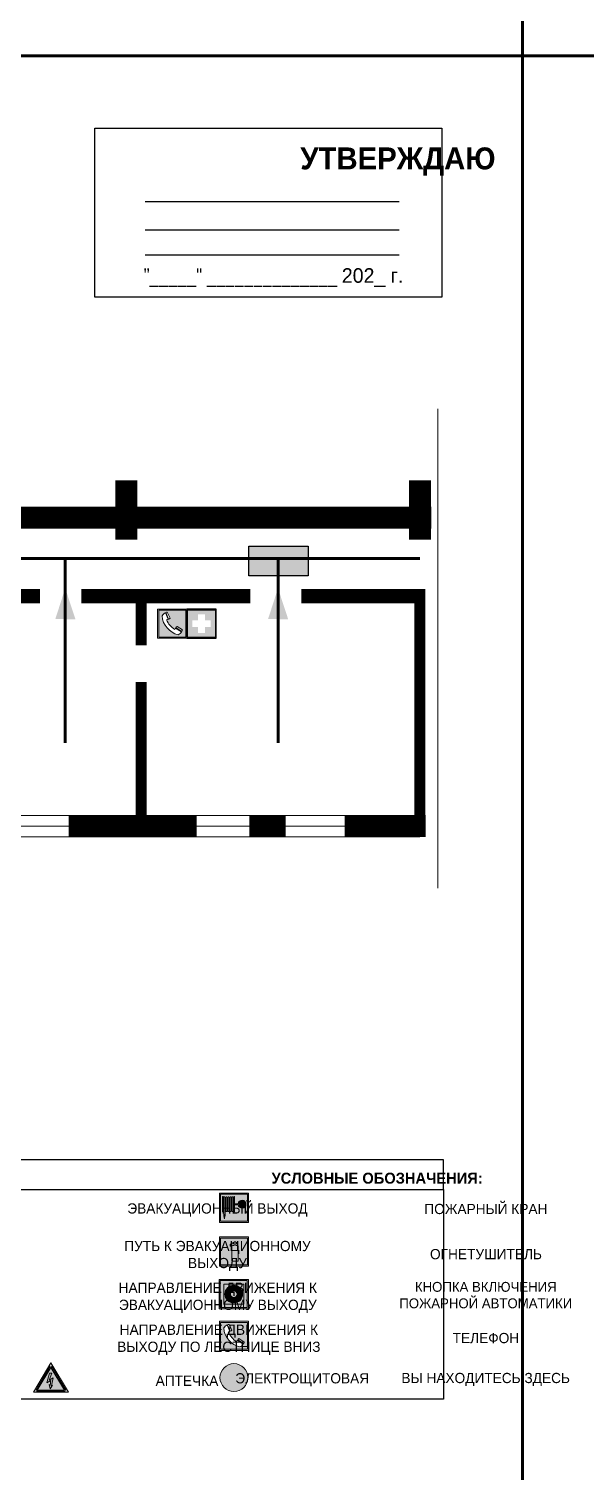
# Model space of a CAD drawing. Header units: millimetres. Extents: x 13114 to 67229, y 22859 to 38520.
# Drawn here: x 26168.9 to 26321.4, y 24678.1 to 25073.2 of the extents above; entities that cross this region are included whole.
import ezdxf

# ---------------------------------------------------------------- set-up
doc = ezdxf.new("R2010")
doc.units = ezdxf.units.MM
doc.layers.add('План_Штампы', color=7, linetype='Continuous')
doc.styles.add('обычный', font='arial.ttf')

# ---------------------------------------------------------------- blocks, each defined once
blk = doc.blocks.new('A$C32E8229D')
at = {"true_color": 0xffffff}
blk.add_hatch(color=7, dxfattribs=at).paths.add_polyline_path([(0, 0), (0, -8), (16, -8), (16, 0)])
h = blk.add_hatch(color=126)
h.paths.add_polyline_path([(0.2, -0.2), (15.8, -0.2), (15.8, -7.8), (0.2, -7.8)])
h.paths.add_polyline_path([(13.49, -2.05), (12.08, -2.05), (11.37, -2.63, 0.162397), (11.29, -2.84), (11.29, -3.63), (10.35, -3.63), (10.35, -4.05), (11.68, -4.05), (11.68, -3.48), (12.26, -4.28), (11.29, -5.1), (11.29, -6.78), (11.85, -6.78), (11.85, -5.44), (12.8, -4.64), (12.8, -5.94), (14.46, -5.94), (14.46, -5.39), (13.45, -5.39), (13.45, -3.97), (12.46, -2.59), (13.15, -2.59), (13.69, -3.34), (14.18, -3)], flags=16)
h.paths.add_polyline_path([(10.74, -1.82, 1), (11.8, -1.82, 1)], flags=16)
h.paths.add_polyline_path([(9.39, -3.59), (5.99, -3.59), (6.56, -3.03), (5.91, -3.03), (5.1, -3.83), (5.91, -4.64), (6.56, -4.64), (5.99, -4.09), (9.39, -4.09)], flags=16)
h.paths.add_polyline_path([(4.29, -1.08), (1.72, -1.08), (1.72, -6.6), (4.29, -6.6)], flags=16)
at = {"color": 126}
blk.add_lwpolyline([(16, -8), (0, -8), (0, 0), (16, 0)], close=True, dxfattribs=at)
blk = doc.blocks.new('A$C3E6D3DDE')
at = {"lineweight": 5}
h = blk.add_hatch(color=40, dxfattribs=at)
h.paths.add_polyline_path([(24.1, 1.45), (16.46, -11.35), (31.74, -11.35)])
h.paths.add_polyline_path([(24.09, -0.46), (30.03, -10.41), (18.14, -10.41)], flags=16)
h.paths.add_polyline_path([(24.54, -3.08), (23.41, -6.02), (25.13, -5.01), (24.33, -8.5), (24.82, -8.27), (23.79, -9.86), (23.4, -8.04), (23.8, -8.43), (24.04, -6.29), (22.39, -7.25), (23.44, -3.08)], flags=0)
h = blk.add_hatch(color=256, dxfattribs=at)
h.paths.add_polyline_path([(24.37, 0.03, 0.567511), (23.82, 0.03), (17.59, -10.4, 0.582454), (17.86, -10.88), (30.32, -10.88, 0.582149), (30.6, -10.4)])
h.paths.add_polyline_path([(24.09, -0.46), (18.14, -10.41), (30.03, -10.41)], flags=16)
h.paths.add_polyline_path([(24.54, -3.08), (23.41, -6.02), (25.13, -5.01), (24.33, -8.5), (24.82, -8.27), (23.79, -9.86), (23.4, -8.04), (23.8, -8.43), (24.04, -6.29), (22.39, -7.25), (23.44, -3.08)], flags=0)
h = blk.add_hatch(color=40, dxfattribs=at)
h.paths.add_polyline_path([(24.09, -0.46), (18.14, -10.41), (30.03, -10.41)])
h.paths.add_polyline_path([(24.82, -8.27), (23.79, -9.86), (23.4, -8.04), (23.8, -8.43), (24.04, -6.29), (22.39, -7.25), (23.44, -3.08), (24.54, -3.08), (23.41, -6.02), (25.13, -5.01), (24.33, -8.5)], flags=16)
at = {"color": 40, "lineweight": 5}
for p, q in [((16.46, -11.35), (24.1, 1.45)), ((24.1, 1.45), (31.74, -11.35))]:
    blk.add_line(p, q, dxfattribs=at)
at = {"lineweight": 5}
for p, q in [((17.59, -10.4), (23.82, 0.03)), ((24.37, 0.03), (30.6, -10.4)), ((18.14, -10.41), (24.09, -0.46)), ((23.44, -3.08), (22.39, -7.25)), ((22.39, -7.25), (24.04, -6.29)), ((23.41, -6.02), (24.54, -3.08)), ((25.13, -5.01), (23.41, -6.02)), ((24.54, -3.08), (23.44, -3.08)), ((24.04, -6.29), (23.8, -8.43)), ((24.09, -0.46), (30.03, -10.41)), ((24.33, -8.5), (25.13, -5.01)), ((17.86, -10.88), (30.32, -10.88)), ((18.14, -10.41), (30.03, -10.41)), ((23.8, -8.43), (23.4, -8.04)), ((23.4, -8.04), (23.79, -9.86)), ((23.79, -9.86), (24.82, -8.27)), ((24.82, -8.27), (24.33, -8.5))]:
    blk.add_line(p, q, dxfattribs=at)
at = {"color": 50, "lineweight": 5}
blk.add_line((31.74, -11.35), (16.46, -11.35), dxfattribs=at)
blk = doc.blocks.new('A$C37112FD5')
at = {"true_color": 0xf5f5ff}
h = blk.add_hatch(color=7, dxfattribs=at)
h.dxf.hatch_style = 1
h.paths.add_polyline_path([(12.8, -7.4), (0, -7.4), (0, -20.2), (12.8, -20.2)])
h.paths.add_polyline_path([(12.29, -7.91), (12.29, -19.69), (0.51, -19.69), (0.51, -7.91)], flags=16)
h.paths.add_polyline_path([(4.98, -9.04, -0.42597), (5.17, -9.22), (5.17, -12.25), (5.17, -15.29, -0.432244), (4.98, -15.47), (4.83, -15.47, -0.42597), (4.64, -15.29), (4.64, -12.25), (4.64, -9.22, -0.432244), (4.83, -9.04)], flags=0)
h.paths.add_polyline_path([(4.28, -9.22), (4.28, -12.25), (4.28, -15.29, -0.432244), (4.09, -15.47), (3.94, -15.47, -0.42597), (3.75, -15.29), (3.75, -12.25), (3.75, -9.22, -0.432244), (3.94, -9.04), (4.09, -9.04, -0.42597)], flags=0)
h.paths.add_polyline_path([(5.72, -9.04), (5.87, -9.04, -0.42597), (6.06, -9.22), (6.06, -12.25), (6.06, -15.29, -0.432244), (5.87, -15.47), (5.72, -15.47, -0.42597), (5.53, -15.29), (5.53, -12.25), (5.53, -9.22, -0.432244)], flags=0)
h.paths.add_polyline_path([(6.42, -8.9), (6.5, -8.9, -0.42597), (6.69, -9.08), (6.69, -12.03), (8.21, -12.03, -15.824349), (8.21, -12.47), (6.69, -12.47), (6.69, -15.42, -0.432244), (6.5, -15.6), (6.42, -15.6)], flags=0)
h.paths.add_polyline_path([(3.39, -9.22), (3.39, -12.25), (3.39, -15.29, -0.432244), (3.2, -15.47), (3.05, -15.47, -0.42597), (2.85, -15.29), (2.85, -12.25), (2.85, -9.22, -0.432244), (3.05, -9.04), (3.2, -9.04, -0.42597)], flags=0)
h.paths.add_polyline_path([(2.5, -9.22), (2.5, -16.71), (1.96, -16.71), (1.96, -9.22, -0.432244), (2.15, -9.04), (2.31, -9.04, -0.42597)], flags=0)
h.paths.add_polyline_path([(1.61, -8.9), (1.61, -15.6), (1.57, -15.6, -0.42597), (1.37, -15.42), (1.37, -12.03), (1.37, -9.09, -0.432244), (1.57, -8.9)], flags=0)
h.paths.add_polyline_path([(9.76, -10.81), (9.76, -12.03), (8.49, -12.03, -0.336371)], flags=0)
h.paths.add_polyline_path([(8.49, -12.47), (9.76, -12.47), (9.76, -13.7, -0.336371)], flags=0)
h.paths.add_polyline_path([(10.11, -10.81, -0.336371), (11.38, -12.03), (10.11, -12.03)], flags=0)
h.paths.add_polyline_path([(10.11, -12.47), (11.38, -12.47, -0.336371), (10.11, -13.7)], flags=0)
h.paths.add_polyline_path([(2.5, -16.84), (2.5, -17.05), (1.97, -17.05), (1.97, -16.84)], flags=0)
h.paths.add_polyline_path([(2.5, -17.24, -0.033778), (2.24, -18.6, -0.033778), (1.97, -17.24)], flags=0)
h = blk.add_hatch(color=242)
h.dxf.hatch_style = 1
h.paths.add_polyline_path([(12.29, -7.91), (0.51, -7.91), (0.51, -19.69), (12.29, -19.69)])
h.paths.add_polyline_path([(6.42, -15.6), (6.42, -8.9), (6.5, -8.9, -0.42597), (6.69, -9.08), (6.69, -12.03), (8.21, -12.03, -15.824349), (8.21, -12.47), (6.69, -12.47), (6.69, -15.42, -0.432244), (6.5, -15.6)], flags=16)
h.paths.add_polyline_path([(5.87, -15.47), (5.72, -15.47, -0.42597), (5.53, -15.29), (5.53, -12.25), (5.53, -9.22, -0.432244), (5.72, -9.04), (5.87, -9.04, -0.42597), (6.06, -9.22), (6.06, -12.25), (6.06, -15.29, -0.432244)], flags=16)
h.paths.add_polyline_path([(4.98, -15.47), (4.83, -15.47, -0.42597), (4.64, -15.29), (4.64, -12.25), (4.64, -9.22, -0.432244), (4.83, -9.04), (4.98, -9.04, -0.42597), (5.17, -9.22), (5.17, -12.25), (5.17, -15.29, -0.432244)], flags=16)
h.paths.add_polyline_path([(4.09, -15.47), (3.94, -15.47, -0.42597), (3.75, -15.29), (3.75, -12.25), (3.75, -9.22, -0.432244), (3.94, -9.04), (4.09, -9.04, -0.42597), (4.28, -9.22), (4.28, -12.25), (4.28, -15.29, -0.432244)], flags=16)
h.paths.add_polyline_path([(3.2, -15.47), (3.05, -15.47, -0.42597), (2.85, -15.29), (2.85, -12.25), (2.85, -9.22, -0.432244), (3.05, -9.04), (3.2, -9.04, -0.42597), (3.39, -9.22), (3.39, -12.25), (3.39, -15.29, -0.432244)], flags=16)
h.paths.add_polyline_path([(2.5, -17.05), (1.97, -17.05), (1.97, -16.84), (2.5, -16.84)], flags=16)
h.paths.add_polyline_path([(2.5, -17.24, -0.033778), (2.24, -18.6, -0.033778), (1.97, -17.24)], flags=16)
h.paths.add_polyline_path([(2.5, -16.71), (1.96, -16.71), (1.96, -9.22, -0.432244), (2.15, -9.04), (2.31, -9.04, -0.42597), (2.5, -9.22)], flags=16)
h.paths.add_polyline_path([(1.61, -15.6), (1.57, -15.6, -0.42597), (1.37, -15.42), (1.37, -12.03), (1.37, -9.09, -0.432244), (1.57, -8.9), (1.61, -8.9)], flags=16)
h.paths.add_polyline_path([(8.49, -12.47), (9.76, -12.47), (9.76, -13.7, -0.336371)], flags=0)
h.paths.add_polyline_path([(10.11, -13.7), (10.11, -12.47), (11.38, -12.47, -0.336371)], flags=0)
h.paths.add_polyline_path([(8.49, -12.03, -0.336371), (9.76, -10.81), (9.76, -12.03)], flags=0)
h.paths.add_polyline_path([(10.11, -12.03), (10.11, -10.81, -0.336371), (11.38, -12.03)], flags=0)
h = blk.add_hatch(color=7, dxfattribs=at)
h.dxf.hatch_style = 1
h.paths.add_polyline_path([(1.61, -8.9), (1.57, -8.9, 0.432244), (1.37, -9.09), (1.37, -12.03), (1.37, -15.42, 0.42597), (1.57, -15.6), (1.61, -15.6)])
h.paths.add_polyline_path([(2.5, -9.22, 0.42597), (2.31, -9.04), (2.15, -9.04, 0.432244), (1.96, -9.22), (1.96, -16.71), (2.5, -16.71)])
h.paths.add_polyline_path([(2.5, -16.84), (1.97, -16.84), (1.97, -17.05), (2.5, -17.05)])
h.paths.add_polyline_path([(2.5, -17.24), (1.97, -17.24, 0.033778), (2.24, -18.6, 0.033778)])
h.paths.add_polyline_path([(3.39, -12.25), (3.39, -9.22, 0.42597), (3.2, -9.04), (3.05, -9.04, 0.432244), (2.85, -9.22), (2.85, -12.25), (2.85, -15.29, 0.42597), (3.05, -15.47), (3.2, -15.47, 0.432244), (3.39, -15.29)])
h.paths.add_polyline_path([(4.28, -12.25), (4.28, -9.22, 0.42597), (4.09, -9.04), (3.94, -9.04, 0.432244), (3.75, -9.22), (3.75, -12.25), (3.75, -15.29, 0.42597), (3.94, -15.47), (4.09, -15.47, 0.432244), (4.28, -15.29)])
h.paths.add_polyline_path([(5.17, -12.25), (5.17, -9.22, 0.42597), (4.98, -9.04), (4.83, -9.04, 0.432244), (4.64, -9.22), (4.64, -12.25), (4.64, -15.29, 0.42597), (4.83, -15.47), (4.98, -15.47, 0.432244), (5.17, -15.29)])
h.paths.add_polyline_path([(6.06, -12.25), (6.06, -9.22, 0.42597), (5.87, -9.04), (5.72, -9.04, 0.432244), (5.53, -9.22), (5.53, -12.25), (5.53, -15.29, 0.42597), (5.72, -15.47), (5.87, -15.47, 0.432244), (6.06, -15.29)])
h.paths.add_polyline_path([(6.69, -12.47), (8.21, -12.47, 15.824349), (8.21, -12.03), (6.69, -12.03), (6.69, -9.08, 0.42597), (6.5, -8.9), (6.42, -8.9), (6.42, -15.6), (6.5, -15.6, 0.432244), (6.69, -15.42)])
h.paths.add_polyline_path([(8.49, -12.47), (9.76, -12.47), (9.76, -13.7, -0.336371)], flags=16)
h.paths.add_polyline_path([(8.49, -12.03, -0.336371), (9.76, -10.81), (9.76, -12.03)], flags=16)
h.paths.add_polyline_path([(10.11, -12.47), (11.38, -12.47, -0.336371), (10.11, -13.7)], flags=16)
h.paths.add_polyline_path([(10.11, -12.03), (10.11, -10.81, -0.336371), (11.38, -12.03)], flags=16)
h = blk.add_hatch(color=242)
h.dxf.hatch_style = 1
h.paths.add_polyline_path([(9.76, -10.81, 0.336371), (8.49, -12.03), (9.76, -12.03)])
h.paths.add_polyline_path([(10.11, -10.81), (10.11, -12.03), (11.38, -12.03, 0.336371)])
h.paths.add_polyline_path([(11.38, -12.47), (10.11, -12.47), (10.11, -13.7, 0.336371)])
h.paths.add_polyline_path([(9.76, -12.47), (8.49, -12.47, 0.336371), (9.76, -13.7)])
at = {"color": 242, "lineweight": 5}
for p, q in [((0, -20.2), (0, -7.4)), ((0, -7.4), (12.8, -7.4)), ((1.37, -12.03), (1.37, -9.08)), ((1.37, -12.03), (1.37, -15.42)), ((1.57, -8.9), (1.61, -8.9)), ((1.61, -8.9), (1.61, -15.6)), ((1.96, -16.71), (1.96, -9.22)), ((2.15, -9.04), (2.31, -9.04)), ((2.5, -16.71), (2.5, -9.22)), ((2.85, -12.25), (2.85, -9.22)), ((2.85, -12.25), (2.85, -15.29)), ((3.05, -9.04), (3.2, -9.04)), ((3.39, -12.25), (3.39, -9.22)), ((3.39, -12.25), (3.39, -15.29)), ((3.75, -12.25), (3.75, -9.22)), ((3.75, -12.25), (3.75, -15.29)), ((3.94, -9.04), (4.09, -9.04)), ((4.28, -12.25), (4.28, -9.22)), ((4.28, -12.25), (4.28, -15.29)), ((4.64, -12.25), (4.64, -9.22)), ((4.64, -12.25), (4.64, -15.29)), ((4.83, -9.04), (4.98, -9.04)), ((5.17, -12.25), (5.17, -9.22)), ((5.17, -12.25), (5.17, -15.29)), ((5.53, -12.25), (5.53, -9.22)), ((5.53, -12.25), (5.53, -15.29)), ((5.72, -9.04), (5.87, -9.04)), ((6.06, -12.25), (6.06, -9.22)), ((6.06, -12.25), (6.06, -15.29)), ((6.42, -8.9), (6.42, -15.6)), ((6.5, -8.9), (6.42, -8.9)), ((6.69, -12.03), (6.69, -9.08)), ((8.21, -12.03), (6.69, -12.03)), ((8.21, -12.47), (6.69, -12.47)), ((6.69, -12.47), (6.69, -15.42)), ((9.76, -12.03), (8.49, -12.03)), ((9.76, -12.47), (8.49, -12.47)), ((9.76, -10.81), (9.76, -12.03)), ((9.76, -12.47), (9.76, -13.7)), ((10.11, -10.81), (10.11, -12.03)), ((11.38, -12.03), (10.11, -12.03)), ((11.38, -12.47), (10.11, -12.47)), ((10.11, -12.47), (10.11, -13.7)), ((12.8, -20.2), (12.8, -7.4)), ((1.57, -15.6), (1.61, -15.6)), ((1.96, -16.71), (2.5, -16.71)), ((1.97, -16.84), (2.5, -16.84)), ((1.97, -17.05), (1.97, -16.84)), ((2.5, -17.05), (1.97, -17.05)), ((1.97, -17.24), (2.5, -17.24)), ((2.5, -16.84), (2.5, -17.05)), ((3.05, -15.47), (3.2, -15.47)), ((3.94, -15.47), (4.09, -15.47)), ((4.83, -15.47), (4.98, -15.47)), ((5.72, -15.47), (5.87, -15.47)), ((6.42, -15.6), (6.5, -15.6)), ((0, -20.2), (12.8, -20.2))]:
    blk.add_line(p, q, dxfattribs=at)
blk.add_lwpolyline([(0.51, -7.91), (12.29, -7.91), (12.29, -19.69), (0.51, -19.69)], close=True, dxfattribs=at)
for centre, radius, start, end in [((1.56, -9.09), 0.182, 87.10267, 180.60715), ((2.15, -9.22), 0.182, 87.10267, 180.60715), ((2.32, -9.22), 0.182, 359.39285, 92.89733), ((3.04, -9.22), 0.182, 87.10267, 180.60715), ((3.21, -9.22), 0.182, 359.39285, 92.89733), ((3.93, -9.22), 0.182, 87.10267, 180.60715), ((4.1, -9.22), 0.182, 359.39285, 92.89733), ((4.82, -9.22), 0.182, 87.10267, 180.60715), ((4.99, -9.22), 0.182, 359.39285, 92.89733), ((5.71, -9.22), 0.182, 87.10267, 180.60715), ((5.88, -9.22), 0.182, 359.39285, 92.89733), ((6.51, -9.09), 0.182, 359.39285, 92.89733), ((9.93, -12.25), 1.74, 187.23185, 172.76815), ((9.93, -12.25), 1.46, 96.99266, 171.35851), ((9.93, -12.25), 1.46, 188.64149, 263.00734), ((9.93, -12.25), 1.46, 8.64149, 83.00734), ((9.93, -12.25), 1.46, 276.99266, 351.35851), ((1.56, -15.42), 0.182, 179.39285, 272.89733), ((12.17, -15.98), 10.27, 187.04098, 194.7793), ((-7.7, -15.98), 10.27, 345.2207, 352.95902), ((3.04, -15.29), 0.182, 179.39285, 272.89733), ((3.21, -15.29), 0.182, 267.10267, 0.60715), ((3.93, -15.29), 0.182, 179.39285, 272.89733), ((4.1, -15.29), 0.182, 267.10267, 0.60715), ((4.82, -15.29), 0.182, 179.39285, 272.89733), ((4.99, -15.29), 0.182, 267.10267, 0.60715), ((5.71, -15.29), 0.182, 179.39285, 272.89733), ((5.88, -15.29), 0.182, 267.10267, 0.60715), ((6.51, -15.42), 0.182, 267.10267, 0.60715)]:
    blk.add_arc(centre, radius, start, end, dxfattribs=at)
blk = doc.blocks.new('A$C7B8C2D5B')
at = {"lineweight": 0}
h = blk.add_hatch(color=5, dxfattribs=at)
h.dxf.hatch_style = 1
h.paths.add_polyline_path([(1.4, -3.02, 1), (-2.11, -3.02, 1)])
at = {"color": 5, "lineweight": 0}
blk.add_circle((-0.36, -3.02), 1.75, dxfattribs=at)
blk = doc.blocks.new('A$C456E1F9C')
at = {"lineweight": 5}
h = blk.add_hatch(color=242, dxfattribs=at)
h.paths.add_polyline_path([(0.51, -1.47), (0.51, -13.26), (12.29, -13.26), (12.29, -1.47)])
h.paths.add_polyline_path([(5.42, -4.95, -0.254479), (4.78, -5.4), (3.52, -2.53, -0.209735), (4.23, -2.4)], flags=16)
h.paths.add_polyline_path([(8.53, -8.6), (10.87, -10.17), (10.54, -10.76), (8.03, -9.13, -0.192251)], flags=16)
h.paths.add_polyline_path([(4.61, -5.49, 0.005518), (3.87, -5.72, 0.128647), (7.49, -10.01, 0.00809), (7.83, -9.33), (10.47, -10.97, -0.16736), (8.99, -12.25, -0.327862), (1.95, -3.95, -0.166952), (3.36, -2.62)], flags=16)
at = {"color": 242, "lineweight": 5}
for p, q in [((0, -13.77), (0, -0.97)), ((12.8, -0.97), (0, -0.97)), ((4.61, -5.49), (3.36, -2.62)), ((3.52, -2.53), (4.78, -5.4)), ((4.23, -2.4), (5.42, -4.95)), ((12.8, -13.77), (12.8, -0.97)), ((7.83, -9.33), (10.47, -10.97)), ((8.03, -9.13), (10.54, -10.76)), ((10.81, -10.12), (8.53, -8.6)), ((10.54, -10.76), (10.8, -10.3)), ((10.8, -10.3), (10.81, -10.12)), ((0, -13.77), (12.8, -13.77))]:
    blk.add_line(p, q, dxfattribs=at)
blk.add_lwpolyline([(0.51, -1.47), (12.29, -1.47), (12.29, -13.26), (0.51, -13.26)], close=True, dxfattribs=at)
for centre, radius, start, end in [((4.59, -5.34), 2.99, 114.28453, 152.19739), ((11.12, -3.31), 9.19, 183.99153, 256.60086), ((4.02, -3.27), 0.891, 76.32839, 123.70924), ((14.98, -39.1), 35.17, 107.14873, 108.41345), ((13.86, -0.94), 11.08, 205.55365, 234.87622), ((4.68, -4.59), 0.824, 276.9621, 334.07228), ((-13.31, 0.8), 23.44, 332.54871, 334.40268), ((8.94, -9.5), 0.989, 114.40924, 157.93883), ((7.87, -9.46), 3, 291.92908, 329.9329)]:
    blk.add_arc(centre, radius, start, end, dxfattribs=at)
blk = doc.blocks.new('A$C54414219')
at = {"true_color": 0xffffff}
h = blk.add_hatch(color=7, dxfattribs=at)
h.paths.add_polyline_path([(2.39, -9.45), (2.39, -18.3), (11.23, -18.3), (11.23, -9.45)], flags=0)
h.paths.add_polyline_path([(10.71, -13.87, -1), (2.92, -13.87, -1)], flags=0)
h.paths.add_polyline_path([(8.3, -13.87, -1), (5.33, -13.87, -1)], flags=0)
h.paths.add_polyline_path([(0.41, -7.47), (0.41, -20.27), (13.21, -20.27), (13.21, -7.47)])
h.paths.add_polyline_path([(0.92, -19.77), (12.71, -19.77), (12.71, -7.98), (0.92, -7.98)], flags=16)
h.paths.add_polyline_path([(11.23, -9.45), (11.23, -18.3), (2.39, -18.3), (2.39, -9.45)], flags=0)
at = {"lineweight": 5}
h = blk.add_hatch(color=242, dxfattribs=at)
h.paths.add_polyline_path([(12.71, -7.98), (0.92, -7.98), (0.92, -19.77), (12.71, -19.77)])
h.paths.add_polyline_path([(11.23, -18.3), (2.39, -18.3), (2.39, -9.45), (11.23, -9.45)], flags=16)
h.paths.add_polyline_path([(10.71, -13.87, -1), (2.92, -13.87, -1)], flags=0)
h.paths.add_polyline_path([(8.3, -13.87, -1), (5.33, -13.87, -1)], flags=0)
at = {"true_color": 0xffffff}
h = blk.add_hatch(color=7, dxfattribs=at)
h.paths.add_polyline_path([(2.39, -9.45), (2.39, -18.3), (11.23, -18.3), (11.23, -9.45)])
h.paths.add_polyline_path([(10.71, -13.87, -1), (2.92, -13.87, -1)], flags=16)
h.paths.add_polyline_path([(8.3, -13.87, -1), (5.33, -13.87, -1)], flags=0)
at = {"lineweight": 5}
h = blk.add_hatch(color=242, dxfattribs=at)
h.paths.add_polyline_path([(2.92, -13.87, 1), (10.71, -13.87, 1)])
h.paths.add_polyline_path([(8.3, -13.87, -1), (5.33, -13.87, -1)], flags=16)
at = {"color": 242, "lineweight": 5}
for p, q in [((0.41, -20.27), (0.41, -7.47)), ((0.41, -7.47), (13.21, -7.47)), ((0.41, -7.47), (13.21, -7.47)), ((13.21, -20.27), (13.21, -7.47)), ((0.41, -20.27), (13.21, -20.27))]:
    blk.add_line(p, q, dxfattribs=at)
for points in [[(0.92, -7.98), (12.71, -7.98), (12.71, -19.77), (0.92, -19.77)], [(2.39, -9.45), (11.23, -9.45), (11.23, -18.3), (2.39, -18.3)]]:
    blk.add_lwpolyline(points, close=True, dxfattribs=at)
for radius in [3.89, 1.49]:
    blk.add_circle((6.81, -13.87), radius, dxfattribs=at)
blk = doc.blocks.new('A$C3AD82952')
at = {"true_color": 0xf5f5ff}
h = blk.add_hatch(color=7, dxfattribs=at)
h.dxf.hatch_style = 1
h.paths.add_polyline_path([(8.21, 8.73, 0.414214), (7.89, 9.05), (7.22, 9.05), (7.22, 9.92), (7.59, 9.92, 1), (7.57, 10.36), (7.22, 10.36), (7.22, 10.6), (6.43, 10.6), (6.43, 10.36), (6.01, 10.36), (4.74, 9.59), (4.74, 8.69), (4.98, 8.73), (4.98, 9.26), (6.12, 9.91), (6.43, 9.91), (6.43, 9.05), (5.76, 9.05, 0.414214), (5.44, 8.73), (5.44, 2.2), (8.21, 2.2)], flags=0)
h.paths.add_polyline_path([(12.8, 12.8), (0, 12.8), (0, 0), (12.8, 0)])
h.paths.add_polyline_path([(0.51, 12.29), (12.29, 12.29), (12.29, 0.51), (0.51, 0.51)], flags=16)
h.paths.add_polyline_path([(4.74, 9.59), (6.01, 10.36), (6.43, 10.36), (6.43, 10.6), (7.22, 10.6), (7.22, 10.36), (7.59, 10.36, -0.94586), (7.59, 9.92), (7.22, 9.92), (7.22, 9.05), (7.89, 9.05, -0.414214), (8.21, 8.73), (8.21, 2.2), (5.44, 2.2), (5.44, 8.73, -0.414214), (5.76, 9.05), (6.43, 9.05), (6.43, 9.91), (6.12, 9.91), (4.98, 9.26), (4.98, 8.73), (4.74, 8.69)], flags=0)
h = blk.add_hatch(color=242)
h.dxf.hatch_style = 1
h.paths.add_polyline_path([(12.29, 12.29), (0.51, 12.29), (0.51, 0.51), (12.29, 0.51)])
h.paths.add_polyline_path([(4.74, 8.69), (4.74, 9.59), (6.01, 10.36), (6.43, 10.36), (6.43, 10.6), (7.22, 10.6), (7.22, 10.36), (7.59, 10.36, -0.94586), (7.59, 9.92), (7.22, 9.92), (7.22, 9.05), (7.89, 9.05, -0.414214), (8.21, 8.73), (8.21, 2.2), (5.44, 2.2), (5.44, 8.73, -0.414214), (5.76, 9.05), (6.43, 9.05), (6.43, 9.91), (6.12, 9.91), (4.98, 9.26), (4.98, 8.73)], flags=16)
h = blk.add_hatch(color=7, dxfattribs=at)
h.dxf.hatch_style = 1
h.paths.add_polyline_path([(8.21, 8.73, 0.414214), (7.89, 9.05), (7.22, 9.05), (7.22, 9.92), (7.59, 9.92, 1), (7.57, 10.36), (7.22, 10.36), (7.22, 10.6), (6.43, 10.6), (6.43, 10.36), (6.01, 10.36), (4.74, 9.59), (4.74, 8.69), (4.98, 8.73), (4.98, 9.26), (6.12, 9.91), (6.43, 9.91), (6.43, 9.05), (5.76, 9.05, 0.414214), (5.44, 8.73), (5.44, 2.2), (8.21, 2.2)])
at = {"color": 242, "lineweight": 5}
for p, q in [((0, 0), (0, 12.8)), ((0, 12.8), (12.8, 12.8)), ((12.8, 0), (12.8, 12.8)), ((6.01, 10.36), (4.74, 9.59)), ((4.74, 9.59), (4.74, 8.69)), ((4.74, 8.69), (4.98, 8.73)), ((4.98, 9.26), (6.12, 9.91)), ((4.98, 8.73), (4.98, 9.26)), ((5.44, 2.2), (5.44, 8.73)), ((5.76, 9.05), (6.43, 9.05)), ((6.01, 10.36), (6.43, 10.36)), ((6.12, 9.91), (6.43, 9.91)), ((7.22, 10.6), (6.43, 10.6)), ((6.43, 10.6), (6.43, 10.36)), ((6.43, 9.91), (6.43, 9.05)), ((7.22, 10.36), (7.22, 10.6)), ((7.59, 10.36), (7.22, 10.36)), ((7.22, 9.05), (7.22, 9.92)), ((7.59, 9.92), (7.22, 9.92)), ((7.89, 9.05), (7.22, 9.05)), ((8.21, 2.2), (8.21, 8.73)), ((0, 0), (12.8, 0)), ((5.44, 2.2), (8.21, 2.2))]:
    blk.add_line(p, q, dxfattribs=at)
blk.add_lwpolyline([(0.51, 12.29), (12.29, 12.29), (12.29, 0.51), (0.51, 0.51)], close=True, dxfattribs=at)
for centre, radius, start, end in [((5.76, 8.73), 0.32, 90, 180), ((7.58, 10.14), 0.223, 273.18746, 86.81254), ((7.89, 8.73), 0.32, 0, 90)]:
    blk.add_arc(centre, radius, start, end, dxfattribs=at)
blk = doc.blocks.new('A$C18900ED3')
h = blk.add_hatch(color=126)
h.paths.add_polyline_path([(-0.18, -0.18), (-7.02, -0.18), (-7.02, -7.02), (-0.18, -7.02)])
h.paths.add_polyline_path([(-5.89, -4.46), (-5.89, -2.77), (-4.46, -2.77), (-4.46, -1.31), (-2.77, -1.31), (-2.77, -2.77), (-1.33, -2.77), (-1.33, -4.46), (-2.77, -4.46), (-2.77, -5.89), (-4.46, -5.89), (-4.46, -4.46)], flags=16)
at = {"color": 126}
for p, q in [((-7.2, 0), (-7.2, -7.2)), ((0, 0), (-7.2, 0)), ((0, -7.2), (0, 0)), ((-7.02, -7.02), (-7.02, -0.18)), ((-7.02, -0.18), (-0.18, -0.18)), ((-0.18, -0.18), (-0.18, -7.02)), ((-0.18, -7.02), (-7.02, -7.02)), ((-7.2, -7.2), (0, -7.2))]:
    blk.add_line(p, q, dxfattribs=at)

msp = doc.modelspace()

# ---------------------------------------------------------------- linework, layer by layer
at = {"color": 6, "lineweight": 100}
for points in [[(25703.99, 25065.78), (26303.99, 25065.78), (26303.99, 25460.78), (25703.99, 25460.78)], [(26303.99, 25065.78), (26903.99, 25065.78), (26903.99, 25460.78), (26303.99, 25460.78)], [(25703.99, 24670.78), (26303.99, 24670.78), (26303.99, 25065.78), (25703.99, 25065.78)], [(26303.99, 24670.78), (26903.99, 24670.78), (26903.99, 25065.78), (26303.99, 25065.78)]]:
    msp.add_lwpolyline(points, close=True, dxfattribs=at)
for points in [[(26186.93, 25045.97), (26281.93, 25045.97), (26281.93, 24999.77), (26186.93, 24999.77)], [(26138.6, 24755.5), (26282.37, 24755.5), (26282.37, 24763.55), (26138.6, 24763.55)], [(26138.6, 24755.5), (26282.37, 24755.5), (26282.37, 24698.1), (26138.6, 24698.1)]]:
    msp.add_lwpolyline(points, close=True)
for points in [[(26200.68, 25025.92), (26270.21, 25025.92)], [(26200.68, 25018.16), (26270.21, 25018.16)], [(26200.68, 25011.37), (26270.21, 25011.37)]]:
    msp.add_lwpolyline(points)
at = {"lineweight": 0}
msp.add_lwpolyline([(26280.81, 24969.18), (26280.81, 24837.98)], dxfattribs=at)
at = {"color": 0, "lineweight": 0}
for points, const_width in [([(26195.58, 24949.59), (26195.58, 24933.4)], 6), ([(26275.9, 24949.59), (26275.9, 24933.4)], 6), ([(26145.62, 24917.89), (26171.96, 24917.89)], 4), ([(26183.24, 24917.89), (26229.51, 24917.89)], 4), ([(26199.62, 24904.44), (26199.62, 24917.89)], 3), ([(26243.43, 24917.89), (26277.36, 24917.89)], 4), ([(26275.89, 24854.97), (26275.89, 24917.89)], 3), ([(26199.62, 24854.97), (26199.62, 24894.42)], 3)]:
    msp.add_lwpolyline(points, dxfattribs=dict(at, const_width=const_width))
at = {"color": 0, "lineweight": 100, "const_width": 6}
for points in [[(25731.7, 24928.75), (25731.7, 24939.37), (26279.06, 24939.37)], [(26214.79, 24854.97), (26179.75, 24854.97)], [(26239.17, 24854.97), (26229.21, 24854.97)], [(26277.47, 24854.97), (26255.31, 24854.97)]]:
    msp.add_lwpolyline(points, dxfattribs=at)
at = {"color": 126, "lineweight": 100, "true_color": 0x008754}
for points in [[(25742.53, 24869.56), (25742.53, 24844.2), (25761.39, 24844.2), (25761.39, 24899.59), (25751.74, 24899.59), (25751.74, 24928.18), (26275.89, 24928.18)], [(26178.86, 24877.72), (26178.86, 24928.18)], [(26237.08, 24877.72), (26237.08, 24928.18)]]:
    msp.add_lwpolyline(points, dxfattribs=at)
at = {"color": 0, "lineweight": 0}
for points in [[(25827.36, 24857.86), (26275.89, 24857.86)], [(25827.59, 24854.97), (26275.89, 24854.97)], [(25826.96, 24852.03), (26275.89, 24852.03)]]:
    msp.add_lwpolyline(points, dxfattribs=at)
at = {"layer": 'План_Штампы', "color": 126, "true_color": 0x008754}
for points in [[(26181.62, 24911.59), (26176.12, 24911.6), (26178.84, 24920.05)], [(26239.84, 24911.59), (26234.34, 24911.6), (26237.07, 24920.05)]]:
    msp.add_solid(points, dxfattribs=at)

# ---------------------------------------------------------------- block references
for name, p, xscale, yscale, zscale in [('A$C456E1F9C', (26204.13, 24914.98), 0.625, 0.625, 0.625), ('A$C18900ED3', (26220.13, 24914.37), 1.111111111007631, 1.111111111007631, 1.111111111007631), ('A$C37112FD5', (26221.01, 24759.1), 0.6249984004534781, 0.6249984004534781, 0.6249984004534781), ('A$C3AD82952', (26221.01, 24734.5), 0.625, 0.625, 0.625), ('A$C54414219', (26220.7, 24735.51), 0.625, 0.625, 0.625), ('A$C456E1F9C', (26221.01, 24720.03), 0.625, 0.625, 0.625), ('A$C3E6D3DDE', (26159.85, 24707.08), 0.625, 0.625, 0.625), ('A$C7B8C2D5B', (26225.78, 24710.57), 2.177419353276491, 2.177419353276491, 2.177419353276491)]:
    msp.add_blockref(name, p, dxfattribs=dict(xscale=xscale, yscale=yscale, zscale=zscale))
at = {"layer": 'План_Штампы', "color": 126, "true_color": 0x008754, "xscale": 1.012510887696, "yscale": 1.012510887696, "zscale": 1.012510887696, "rotation": 359.9978653237144}
msp.add_blockref('A$C32E8229D', (26229.11, 24931.56), dxfattribs=at)

# ---------------------------------------------------------------- texts
at = {"lineweight": 0, "attachment_point": 5, "style": 'обычный'}
for s, insert, char_height, width in [('\\pi-18,l18,t18;{\\fProxima Nova Rg|b1|i0|c204|p2;УТВЕРЖДАЮ\\H1.1997x; }', (26269.87, 25036.85), 6, 126.6484), ('{\\fArial Narrow|b0|i0|c204|p34;"_____" ______________ \\fProxima Nova Rg|b0|i0|c204|p2;202_ г. }', (26235.83, 25005.09), 4, 78.6503), ('{\\fProxima Nova Rg|b1|i0|c204|p2;УСЛОВНЫЕ ОБОЗНАЧЕНИЯ:\\H1.1997x; }', (26264.19, 24758.55), 3, 175.1736), ('\\pi-8.4,l8.4,t8.4;{\\fProxima Nova Rg|b0|i0|c204|p2;ЭВАКУАЦИОННЫЙ ВЫХОД\\H1.6404x; }', (26220.49, 24749.88), 2.8, 126.6484), ('\\pi-8.4,l8.4,t8.4;{\\fProxima Nova Rg|b0|i0|c204|p2;ПОЖАРНЫЙ КРАН\\H1.6404x; }', (26293.95, 24750.12), 2.8, 126.6484), ('\\pi-8.4,l8.4,t8.4;{\\fProxima Nova Rg|b0|i0|c204|p2;ПУТЬ К ЭВАКУАЦИОННОМУ \\PВЫХОДУ }', (26220.5, 24737.27), 2.8, 126.6484), ('\\pi-8.4,l8.4,t8.4;{\\fProxima Nova Rg|b0|i0|c204|p2;ОГНЕТУШИТЕЛЬ\\H1.1997x; }', (26293.97, 24737.76), 2.8, 126.6484), ('\\pi-8.4,l8.4,t8.4;{\\fProxima Nova Rg|b0|i0|c204|p2;НАПРАВЛЕНИЕ ДВИЖЕНИЯ К \\PЭВАКУАЦИОННОМУ ВЫХОДУ}', (26220.59, 24725.83), 2.8, 126.6484), ('\\pi-8.1,l8.1,t8.1;{\\fProxima Nova Rg|b0|i0|c204|p2;КНОПКА ВКЛЮЧЕНИЯ\\PПОЖАРНОЙ АВТОМАТИКИ}', (26293.92, 24726.55), 2.7, 126.6484), ('\\pi-8.4,l8.4,t8.4;{\\fProxima Nova Rg|b0|i0|c204|p2;НАПРАВЛЕНИЕ ДВИЖЕНИЯ К \\PВЫХОДУ ПО ЛЕСТНИЦЕ ВНИЗ}', (26220.88, 24714.35), 2.8, 126.6484), ('\\pi-8.4,l8.4,t8.4;{\\fProxima Nova Rg|b0|i0|c204|p2;ТЕЛЕФОН\\H1.1997x; }', (26293.96, 24714.79), 2.8, 126.6484), ('\\pi-8.4,l8.4,t8.4;{\\fProxima Nova Rg|b0|i0|c204|p2;АПТЕЧКА\\H1.1667x; }', (26212.15, 24703.12), 2.8, 126.6484), ('\\pi-8.4,l8.4,t8.4;{\\fProxima Nova Rg|b0|i0|c204|p2;ЭЛЕКТРОЩИТОВАЯ\\H1.1997x; }', (26243.68, 24703.39), 2.8, 126.6484), ('\\pi-8.4,l8.4,t8.4;{\\fProxima Nova Rg|b0|i0|c204|p2;ВЫ НАХОДИТЕСЬ ЗДЕСЬ\\H1.1997x; }', (26293.89, 24703.47), 2.8, 126.6484)]:
    msp.add_mtext(s, dxfattribs=dict(at, insert=insert, char_height=char_height, width=width))

doc.saveas('drawing.dxf')
